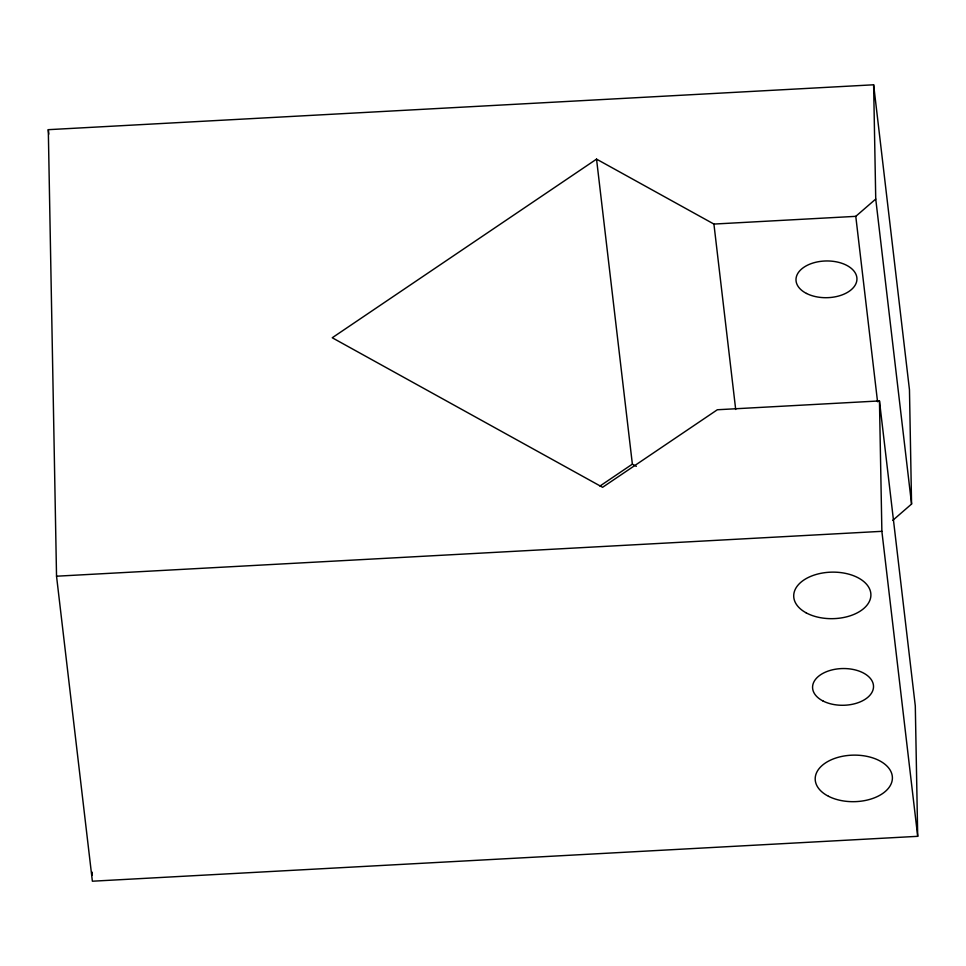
<?xml version="1.0" encoding="UTF-8"?>
<svg xmlns="http://www.w3.org/2000/svg" width="966" height="966" viewBox="0 0 966 966"><rect width="100%" height="100%" fill="white"/><g stroke="black" fill="none" stroke-linecap="round" stroke-linejoin="round"><path stroke-width="1.45" d="M855.779 216.348L875.739 199.044L873.626 84.791L48.3 129.673L56.535 576.207L92.374 881.209L917.7 836.327L915.297 705.929L879.458 400.926L717.352 409.753L602.591 487.299L332.244 337.762L596.541 159.136L713.922 224.064L855.779 216.348L877.551 401.747M892.717 520.396L911.566 504.047L909.465 389.793L873.626 84.791M599.958 486.043L632.368 464.139L596.541 159.136M56.535 576.207L881.873 531.324L917.7 836.327M632.368 464.139L636.328 466.324M875.739 199.044L911.566 504.047M713.922 224.064L735.694 409.463M48.3 129.673L48.819 134.129M879.458 400.926L881.873 531.324M92.205 872.165L92.253 875.172M806.489 293.447A30.477 18.366 -1.1 0 0 856.383 282.47A30.477 18.366 -1.1 0 0 816.524 262.088A30.477 18.366 -1.1 0 0 806.489 293.447M823.068 701.026A30.477 18.366 -1.1 0 0 872.962 690.05A30.477 18.366 -1.1 0 0 833.103 669.667A30.477 18.366 -1.1 0 0 823.068 701.026M828.49 796.286A38.604 23.269 -1.1 0 0 891.69 782.388A38.604 23.269 -1.1 0 0 841.193 756.559A38.604 23.269 -1.1 0 0 828.49 796.286M806.139 612.83A38.604 23.269 -1.1 0 0 869.955 600.067A38.604 23.269 -1.1 0 0 820.786 573.333A38.604 23.269 -1.1 0 0 806.139 612.83"/></g></svg>
